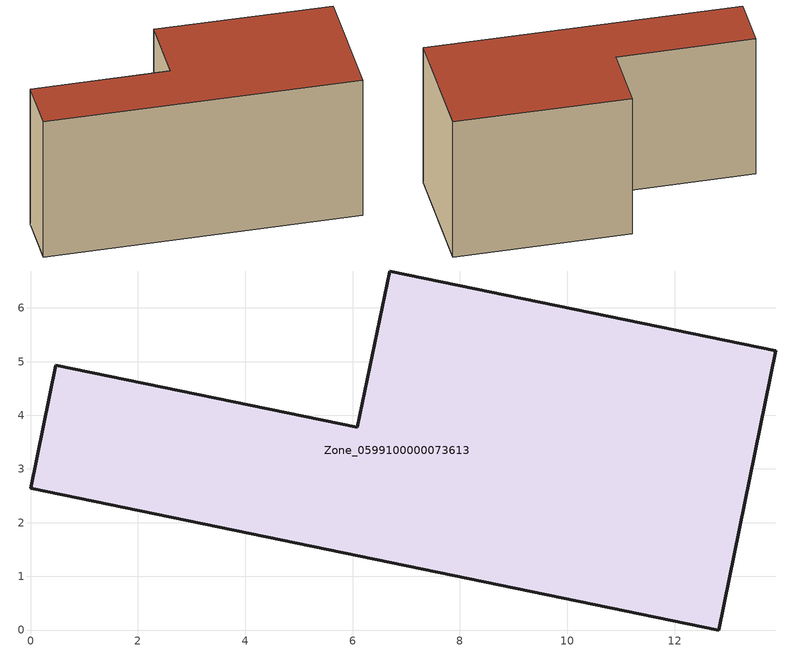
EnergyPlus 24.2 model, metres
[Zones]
Zone_0599100000073613
 floor ground (C_G): 12.82,0 0,2.64 0.47,4.93 6.09,3.78 6.69,6.69 13.89,5.2 z0
 wall outside (C_F): 6.09,3.78 0.47,4.93 0,2.64 12.82,0 13.89,5.2 6.69,6.69 6.09,3.78 z0:6.59
 roof outside (C_R): 13.89,5.2 6.69,6.69 6.09,3.78 0.47,4.93 0,2.64 12.82,0 z6.59
[BUILDING]
Pand.0599100000073613: North Axis=0; Terrain=City; Loads Convergence Tolerance Value=0.04; Temperature Convergence Tolerance Value=0.4; Solar Distribution=FullExterior; Maximum Number of Warmup Days=25; Minimum Number of Warmup Days=1
[Site:Location]
Rotterdam.The.Hague.AP_ZH_NLD Design_Conditions: Latitude=51.96; Longitude=4.45; Time Zone=1; Elevation=-4.5
[SITE:GROUNDTEMPERATURE:BUILDINGSURFACE]
18, 18, 18, 18, 18, 18, 18, 18, 18, 18, 18, 18
[MATERIAL] Thermal Absorptance=0.9; Solar Absorptance=0.7; Visible Absorptance=0.7
Name | Roughness | Thickness | Conductivity | Density | Specific Heat
G.TC.1946 | MediumSmooth | 0.15 | 1 | 540 | 1210
F.TC.1946 | Rough | 0.3 | 0.857143 | 1920 | 840
R.TC.1946 | MediumRough | 0.2 | 0.909091 | 1500 | 1000
[CONSTRUCTION]
C_G: G.TC.1946
C_F: F.TC.1946
C_R: R.TC.1946
[ZONE]
Zone_0599100000073613: Type=1; Multiplier=1; Ceiling Height=Autocalculate; Volume=Autocalculate; Floor Area=autocalculate; Part of Total Floor Area=Yes
[ZONEINFILTRATION:DESIGNFLOWRATE]
Infil_Zone_0599100000073613: Zone or ZoneList or Space or SpaceList=Zone_0599100000073613; Schedule=AlwaysOn; Design Flow Rate Calculation Method=Flow/Area; Flow Rate per Floor Area=0.003; Constant Term Coefficient=1; Temperature Term Coefficient=0; Velocity Term Coefficient=0; Velocity Squared Term Coefficient=0
[HVACTEMPLATE:ZONE:IDEALLOADSAIRSYSTEM]
Zone_0599100000073613: Maximum Heating Supply Air Temperature=50; Minimum Cooling Supply Air Temperature=13; Maximum Heating Supply Air Humidity Ratio=0.0156; Minimum Cooling Supply Air Humidity Ratio=0.0077; Heating Limit=NoLimit; Cooling Limit=NoLimit; Dehumidification Control Type=ConstantSensibleHeatRatio; Cooling Sensible Heat Ratio=0.7; Dehumidification Setpoint=60; Humidification Control Type=None; Humidification Setpoint=30; Outdoor Air Method=None; Outdoor Air Flow Rate per Person=0.00944; Outdoor Air Flow Rate per Zone Floor Area=0; Outdoor Air Flow Rate per Zone=0; Demand Controlled Ventilation Type=None; Outdoor Air Economizer Type=NoEconomizer; Heat Recovery Type=None; Sensible Heat Recovery Effectiveness=0.7; Latent Heat Recovery Effectiveness=0.65
[ZONECONTROL:THERMOSTAT]
ThermostatControl_Zone_0599100000073613: Zone or ZoneList=Zone_0599100000073613; Control Type Schedule=DualSetpointControlType; Control 1=Thermostat_Zone_0599100000073613; Temperature Difference Between Cutout And Setpoint=0
[THERMOSTATSETPOINT:DUALSETPOINT]
Thermostat_Zone_0599100000073613: Heating Setpoint Temperature Schedule=HeatingSetpoint_Zone_0599100000073613; Cooling Setpoint Temperature Schedule=CoolingSetpoint_Zone_0599100000073613
[SCHEDULE:COMPACT]
HeatingSetpoint_Zone_0599100000073613: Through: 12/31, For: AllDays, Until: 24:00, 21
CoolingSetpoint_Zone_0599100000073613: Through: 12/31, For: AllDays, Until: 24:00, 24
DualSetpointControlType: Through: 12/31, For: AllDays, Until: 24:00, 4
AlwaysOn: Through: 12/31, For: AllDays, Until: 24:00, 1
